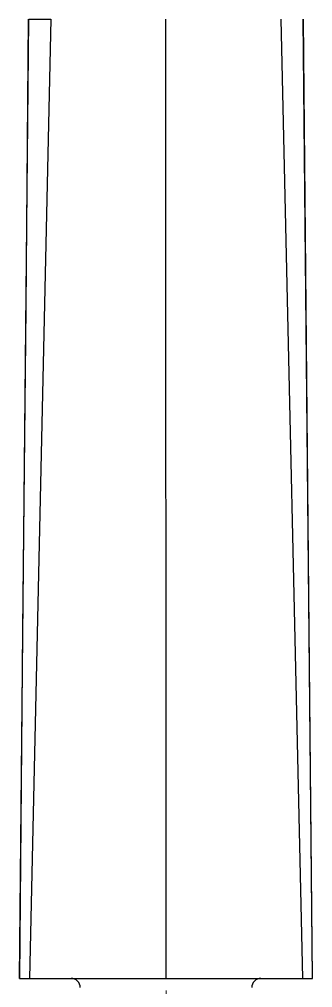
# Model space of a CAD drawing. Extents: x 4680 to 5808, y -3 to 824.
# Drawn here: x 5182.3 to 5214.1, y 355.9 to 460.9 of the extents above; entities that cross this region are included whole.
import ezdxf

# ---------------------------------------------------------------- set-up
doc = ezdxf.new("R2010")
doc.units = 0
doc.header["$LTSCALE"] = 4
doc.header["$MEASUREMENT"] = 0
doc.linetypes.add('CENTER2', pattern=[28.575, 19.05, -3.175, 3.175, -3.175])
doc.layers.add('Cneter', color=1, linetype='CENTER2', lineweight=13)
doc.layers.add('F3A55-R01_DXF_CONTINUOUS_LINE', color=7, linetype='CONTINUOUS')
doc.layers.add('F3A55-R06_DXF_CONTINUOUS_LINE', color=7, linetype='CONTINUOUS')

msp = doc.modelspace()

# ---------------------------------------------------------------- linework, layer by layer
at = {"layer": 'Cneter', "lineweight": 5, "ltscale": 0.5}
msp.add_line((5198.18, 133.31), (5198.18, 386.83), dxfattribs=at)
at = {"layer": 'F3A55-R01_DXF_CONTINUOUS_LINE', "color": 9, "linetype": 'Continuous'}
for p, q in [((5182.28, 356.88), (5183.29, 460.91)), ((5183.29, 460.91), (5185.69, 460.91)), ((5185.69, 460.91), (5183.36, 356.88)), ((5198.18, 356.88), (5198.16, 460.91)), ((5210.64, 460.91), (5212.99, 356.88)), ((5214.08, 356.88), (5213.04, 460.91))]:
    msp.add_line(p, q, dxfattribs=at)
at = {"layer": 'F3A55-R01_DXF_CONTINUOUS_LINE', "color": 7, "linetype": 'Continuous'}
for p, q in [((5182.27, 356.88), (5184.46, 356.88)), ((5184.46, 356.88), (5185.11, 356.88)), ((5185.11, 356.88), (5198.18, 356.88)), ((5198.18, 356.88), (5198.32, 356.88)), ((5198.32, 356.88), (5210.56, 356.88)), ((5210.56, 356.88), (5211.26, 356.88)), ((5211.26, 356.88), (5211.9, 356.88)), ((5211.9, 356.88), (5214.08, 356.88))]:
    msp.add_line(p, q, dxfattribs=at)
for points in [[(5183.24, 460.91), (5182.96, 429.67), (5182.63, 394.69), (5182.27, 356.88)], [(5214.08, 356.88), (5213.72, 394.7), (5213.38, 429.67), (5213.08, 460.91)]]:
    msp.add_lwpolyline(points, dxfattribs=at)
at = {"layer": 'F3A55-R06_DXF_CONTINUOUS_LINE', "color": 7, "linetype": 'Continuous'}
for centre, start, end in [((5187.88, 355.88), 0.0081, 90.0081), ((5208.48, 355.88), 90.0081, 180.0081)]:
    msp.add_arc(centre, 1, start, end, dxfattribs=at)

doc.saveas('drawing.dxf')
